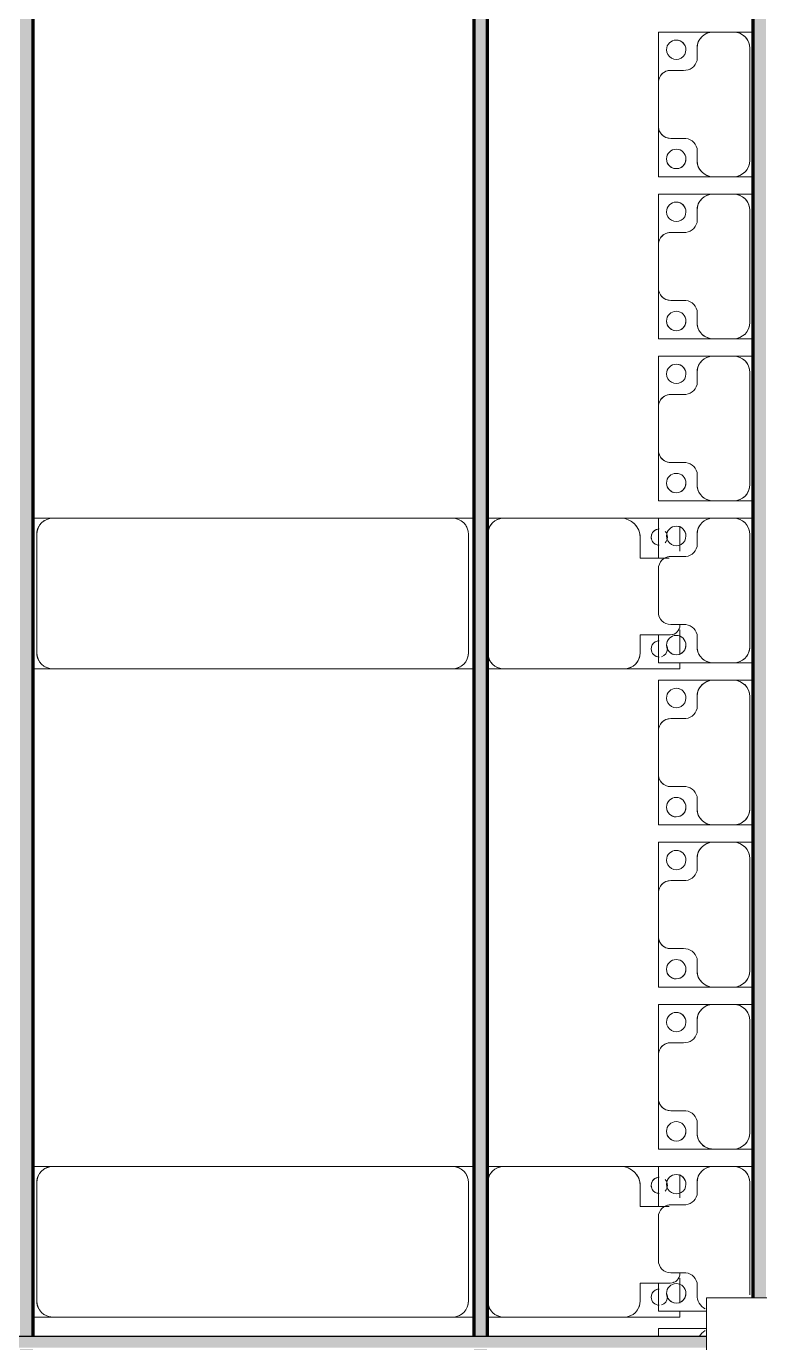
# Model space of a CAD drawing. Header units: millimetres. Extents: x -268744 to 115753, y -96240 to -10461.
# Drawn here: x 31470 to 33730, y -46627 to -42566 of the extents above; entities that cross this region are included whole.
import ezdxf

# ---------------------------------------------------------------- set-up
doc = ezdxf.new("R2010")
doc.units = ezdxf.units.MM
doc.layers.add('A-GENM', color=13, linetype='Continuous', lineweight=9)
doc.layers.add('S-BEAM', color=12, linetype='Continuous', lineweight=9)

# ---------------------------------------------------------------- blocks, each defined once
blk = doc.blocks.new('Dầm C52 - Hộp 40x60-V26-KHUNG KẾT CẤU BÈ PIN 1')
at = {"layer": 'S-BEAM', "lineweight": 25}
h = blk.add_hatch(color=4, dxfattribs=at)
h.paths.add_polyline_path([(-145811, -20), (-73437.3, -15.7), (-73437.3, 20), (-145811, 20), (-145811, -15.7)])
h.paths.add_polyline_path([(-72237.3, -20), (-593.6, -15.7), (-593.6, 20), (-72237.3, 20), (-72237.3, -15.7)])
h.paths.add_polyline_path([(606.4, -20), (72250.2, -15.7), (72250.2, 20), (606.4, 20), (606.4, -15.7)])
h.paths.add_polyline_path([(73450.2, -20), (144462.7, -15.7), (144462.7, 20), (73450.2, 20), (73450.2, -15.7)])
h.paths.add_polyline_path([(145662.7, -20), (145811, -15.7), (145811, 20), (145662.7, 20), (145662.7, -15.7)])
at = {"layer": 'S-BEAM', "color": 4, "lineweight": 25}
blk.add_line((73450.2, 20), (144462.7, 20), dxfattribs=at)
blk = doc.blocks.new('Dai phaodi lai - DẢI PHAO ĐI LẠI-V77-KHUNG KẾT CẤU BÈ PIN 1')
at = {"layer": 'A-GENM', "color": 7}
for p, q in [((22276.8, -516.7), (22276.8, -456.3)), ((22276.8, -516.7), (22276.8, -456.3)), ((22673.2, -466.7), (22326.8, -466.7)), ((22723.2, -456.3), (22723.2, -516.7)), ((22723.2, -456.3), (22723.2, -516.7)), ((22776.8, -516.7), (22776.8, -456.3)), ((22776.8, -516.7), (22776.8, -456.3)), ((23173.2, -466.7), (22826.8, -466.7)), ((23223.2, -456.3), (23223.2, -516.7)), ((23223.2, -456.3), (23223.2, -516.7)), ((23276.8, -516.7), (23276.8, -456.3)), ((23276.8, -516.7), (23276.8, -456.3)), ((23673.2, -466.7), (23326.8, -466.7)), ((23723.2, -456.3), (23723.2, -516.7)), ((23723.2, -456.3), (23723.2, -516.7)), ((23776.8, -516.7), (23776.8, -456.3)), ((23776.8, -516.7), (23776.8, -456.3)), ((24173.2, -466.7), (23826.8, -466.7)), ((24223.2, -456.3), (24223.2, -516.7)), ((24223.2, -456.3), (24223.2, -516.7)), ((24276.8, -516.7), (24276.8, -456.3)), ((24276.8, -516.7), (24276.8, -456.3)), ((24673.2, -466.7), (24326.8, -466.7)), ((24723.2, -456.3), (24723.2, -516.7)), ((24723.2, -456.3), (24723.2, -516.7)), ((24776.8, -516.7), (24776.8, -456.3)), ((24776.8, -516.7), (24776.8, -456.3)), ((25173.2, -466.7), (24826.8, -466.7)), ((25223.2, -456.3), (25223.2, -516.7)), ((25223.2, -456.3), (25223.2, -516.7)), ((25276.8, -516.7), (25276.8, -456.3)), ((25276.8, -516.7), (25276.8, -456.3)), ((25673.2, -466.7), (25326.8, -466.7)), ((25723.2, -456.3), (25723.2, -516.7)), ((25723.2, -456.3), (25723.2, -516.7)), ((25776.8, -516.7), (25776.8, -456.3)), ((25776.8, -516.7), (25776.8, -456.3)), ((26173.2, -466.7), (25826.8, -466.7)), ((22276.8, -516.7), (22276.8, -579.3)), ((22723.2, -579.3), (22723.2, -516.7)), ((22776.8, -516.7), (22776.8, -579.3)), ((23223.2, -579.3), (23223.2, -516.7)), ((23276.8, -516.7), (23276.8, -579.3)), ((23723.2, -579.3), (23723.2, -516.7)), ((23776.8, -516.7), (23776.8, -579.3)), ((24223.2, -579.3), (24223.2, -516.7)), ((24276.8, -516.7), (24276.8, -579.3)), ((24723.2, -579.3), (24723.2, -516.7)), ((24776.8, -516.7), (24776.8, -579.3)), ((25223.2, -579.3), (25223.2, -516.7)), ((25276.8, -516.7), (25276.8, -579.3)), ((25723.2, -579.3), (25723.2, -516.7)), ((25776.8, -516.7), (25776.8, -579.3)), ((22276.8, -748.4), (22276.8, -579.3)), ((22276.8, -579.3), (22276.8, -748.4)), ((22723.2, -579.3), (22723.2, -748.4)), ((22723.2, -748.4), (22723.2, -579.3)), ((22776.8, -748.4), (22776.8, -579.3)), ((22776.8, -579.3), (22776.8, -748.4)), ((23223.2, -579.3), (23223.2, -748.4)), ((23223.2, -748.4), (23223.2, -579.3)), ((23276.8, -748.4), (23276.8, -579.3)), ((23276.8, -579.3), (23276.8, -748.4)), ((23723.2, -579.3), (23723.2, -748.4)), ((23723.2, -748.4), (23723.2, -579.3)), ((23776.8, -748.4), (23776.8, -579.3)), ((23776.8, -579.3), (23776.8, -748.4)), ((24223.2, -579.3), (24223.2, -748.4)), ((24223.2, -748.4), (24223.2, -579.3)), ((24276.8, -748.4), (24276.8, -579.3)), ((24276.8, -579.3), (24276.8, -748.4)), ((24723.2, -579.3), (24723.2, -748.4)), ((24723.2, -748.4), (24723.2, -579.3)), ((24776.8, -748.4), (24776.8, -579.3)), ((24776.8, -579.3), (24776.8, -748.4)), ((25223.2, -579.3), (25223.2, -748.4)), ((25223.2, -748.4), (25223.2, -579.3)), ((25276.8, -748.4), (25276.8, -579.3)), ((25276.8, -579.3), (25276.8, -748.4)), ((25723.2, -579.3), (25723.2, -748.4)), ((25723.2, -748.4), (25723.2, -579.3)), ((25776.8, -748.4), (25776.8, -579.3)), ((25776.8, -579.3), (25776.8, -748.4)), ((26223.2, -600), (26223.2, -748.4)), ((26223.2, -748.4), (26223.2, -600)), ((26276.8, -748.4), (26276.8, -600)), ((26276.8, -600), (26276.8, -748.4)), ((22326.8, -629.3), (22364.3, -629.3)), ((22635.7, -629.3), (22673.2, -629.3)), ((22826.8, -629.3), (22864.3, -629.3)), ((23135.7, -629.3), (23173.2, -629.3)), ((23326.8, -629.3), (23364.3, -629.3)), ((23635.7, -629.3), (23673.2, -629.3)), ((23826.8, -629.3), (23864.3, -629.3)), ((24135.7, -629.3), (24173.2, -629.3)), ((24326.8, -629.3), (24364.3, -629.3)), ((24635.7, -629.3), (24673.2, -629.3)), ((24826.8, -629.3), (24864.3, -629.3)), ((25135.7, -629.3), (25173.2, -629.3)), ((25326.8, -629.3), (25364.3, -629.3)), ((25635.7, -629.3), (25673.2, -629.3)), ((25826.8, -629.3), (25864.3, -629.3)), ((26135.7, -629.3), (26173.2, -629.3)), ((22395.1, -670.7), (22395.1, -710.4)), ((22604.9, -710.4), (22604.9, -670.7)), ((22895.1, -670.7), (22895.1, -710.4)), ((23104.9, -710.4), (23104.9, -670.7)), ((23395.1, -670.7), (23395.1, -710.4)), ((23604.9, -710.4), (23604.9, -670.7)), ((23895.1, -670.7), (23895.1, -710.4)), ((24104.9, -710.4), (24104.9, -670.7)), ((24395.1, -670.7), (24395.1, -710.4)), ((24604.9, -710.4), (24604.9, -670.7)), ((24895.1, -670.7), (24895.1, -710.4)), ((25104.9, -710.4), (25104.9, -670.7)), ((25395.1, -670.7), (25395.1, -710.4)), ((25604.9, -710.4), (25604.9, -670.7)), ((25895.1, -670.7), (25895.1, -710.4)), ((26104.9, -710.4), (26104.9, -670.7)), ((22433.1, -748.4), (22276.8, -748.4)), ((22276.8, -748.4), (22433.1, -748.4)), ((22433.1, -748.4), (22566.9, -748.4)), ((22723.2, -748.4), (22566.9, -748.4)), ((22566.9, -748.4), (22723.2, -748.4)), ((22933.1, -748.4), (22776.8, -748.4)), ((22776.8, -748.4), (22933.1, -748.4)), ((22933.1, -748.4), (23066.9, -748.4)), ((23223.2, -748.4), (23066.9, -748.4)), ((23066.9, -748.4), (23223.2, -748.4)), ((23433.1, -748.4), (23276.8, -748.4)), ((23276.8, -748.4), (23433.1, -748.4)), ((23433.1, -748.4), (23566.9, -748.4)), ((23723.2, -748.4), (23566.9, -748.4)), ((23566.9, -748.4), (23723.2, -748.4)), ((23900.1, -748.4), (23776.8, -748.4)), ((23776.8, -748.4), (23900.1, -748.4)), ((23933.1, -748.4), (24066.9, -748.4)), ((24223.2, -748.4), (24136.6, -748.4)), ((24136.6, -748.4), (24223.2, -748.4)), ((24433.1, -748.4), (24276.8, -748.4)), ((24276.8, -748.4), (24433.1, -748.4)), ((24433.1, -748.4), (24566.9, -748.4)), ((24723.2, -748.4), (24566.9, -748.4)), ((24566.9, -748.4), (24723.2, -748.4)), ((24933.1, -748.4), (24776.8, -748.4)), ((24776.8, -748.4), (24933.1, -748.4)), ((24933.1, -748.4), (25066.9, -748.4)), ((25223.2, -748.4), (25066.9, -748.4)), ((25066.9, -748.4), (25223.2, -748.4)), ((25433.1, -748.4), (25276.8, -748.4)), ((25276.8, -748.4), (25433.1, -748.4)), ((25433.1, -748.4), (25566.9, -748.4)), ((25723.2, -748.4), (25566.9, -748.4)), ((25566.9, -748.4), (25723.2, -748.4)), ((25900.1, -748.4), (25776.8, -748.4)), ((25776.8, -748.4), (25900.1, -748.4)), ((25933.1, -748.4), (26066.9, -748.4)), ((26223.2, -748.4), (26136.6, -748.4)), ((26136.6, -748.4), (26223.2, -748.4)), ((26300.1, -748.4), (26276.8, -748.4)), ((26276.8, -748.4), (26300.1, -748.4))]:
    blk.add_line(p, q, dxfattribs=at)
for centre, radius, start, end in [((22326.8, -516.7), 50, 90, 180), ((22326.8, -516.7), 50, 90, 165), ((22673.2, -516.7), 50, 0, 90), ((22673.2, -516.7), 50, 15, 90), ((22826.8, -516.7), 50, 90, 180), ((22826.8, -516.7), 50, 90, 165), ((23173.2, -516.7), 50, 0, 90), ((23173.2, -516.7), 50, 15, 90), ((23326.8, -516.7), 50, 90, 180), ((23326.8, -516.7), 50, 90, 165), ((23673.2, -516.7), 50, 0, 90), ((23673.2, -516.7), 50, 15, 90), ((23826.8, -516.7), 50, 90, 180), ((23826.8, -516.7), 50, 90, 165), ((24173.2, -516.7), 50, 360, 90), ((24173.2, -516.7), 50, 15, 90), ((24326.8, -516.7), 50, 90, 180), ((24326.8, -516.7), 50, 90, 165), ((24673.2, -516.7), 50, 360, 90), ((24673.2, -516.7), 50, 15, 90), ((24826.8, -516.7), 50, 90, 180), ((24826.8, -516.7), 50, 90, 165), ((25173.2, -516.7), 50, 0, 90), ((25173.2, -516.7), 50, 15, 90), ((25326.8, -516.7), 50, 90, 180), ((25326.8, -516.7), 50, 90, 165), ((25673.2, -516.7), 50, 0, 90), ((25673.2, -516.7), 50, 15, 90), ((25826.8, -516.7), 50, 90, 180), ((25826.8, -516.7), 50, 90, 165), ((22326.8, -579.3), 50, 180, 270), ((22326.8, -579.3), 50, 195, 270), ((22673.2, -579.3), 50, 270, 360), ((22673.2, -579.3), 50, 270, 345), ((22826.8, -579.3), 50, 180, 270), ((22826.8, -579.3), 50, 195, 270), ((23173.2, -579.3), 50, 270, 0), ((23173.2, -579.3), 50, 270, 345), ((23326.8, -579.3), 50, 180, 270), ((23326.8, -579.3), 50, 195, 270), ((23673.2, -579.3), 50, 270, 0), ((23673.2, -579.3), 50, 270, 345), ((23826.8, -579.3), 50, 180, 270), ((23826.8, -579.3), 50, 195, 270), ((24173.2, -579.3), 50, 270, 0), ((24173.2, -579.3), 50, 270, 345), ((24326.8, -579.3), 50, 180, 270), ((24326.8, -579.3), 50, 195, 270), ((24673.2, -579.3), 50, 270, 360), ((24673.2, -579.3), 50, 270, 345), ((24826.8, -579.3), 50, 180, 270), ((24826.8, -579.3), 50, 195, 270), ((25173.2, -579.3), 50, 270, 360), ((25173.2, -579.3), 50, 270, 345), ((25326.8, -579.3), 50, 180, 270), ((25326.8, -579.3), 50, 195, 270), ((25673.2, -579.3), 50, 270, 0), ((25673.2, -579.3), 50, 270, 345), ((25826.8, -579.3), 50, 180, 270), ((25826.8, -579.3), 50, 195, 270), ((26173.2, -579.3), 50, 270, 330), ((26173.2, -579.3), 50, 270, 330), ((26326.8, -579.3), 50, 210, 240), ((26326.8, -579.3), 50, 210, 240), ((22355.2, -668.2), 40, 356.4919, 76.8115), ((22644.8, -668.2), 40, 103.1885, 183.5081), ((22855.2, -668.2), 40, 356.4919, 76.8115), ((23144.8, -668.2), 40, 103.1885, 183.5081), ((23355.2, -668.2), 40, 356.4919, 76.8115), ((23644.8, -668.2), 40, 103.1885, 183.5081), ((23855.2, -668.2), 40, 356.4919, 76.8115), ((24144.8, -668.2), 40, 103.1885, 183.5081), ((24355.2, -668.2), 40, 356.4919, 76.8115), ((24644.8, -668.2), 40, 103.1885, 183.5081), ((24855.2, -668.2), 40, 356.4919, 76.8115), ((25144.8, -668.2), 40, 103.1885, 183.5081), ((25355.2, -668.2), 40, 356.4919, 76.8115), ((25644.8, -668.2), 40, 103.1885, 183.5081), ((25855.2, -668.2), 40, 356.4919, 76.8115), ((26144.8, -668.2), 40, 103.1885, 183.5081), ((22331.6, -693.3), 30, 90, 270), ((22331.6, -693.3), 30, 90, 165), ((22331.6, -693.3), 30, 270, 90), ((22331.6, -693.3), 30, 270, 90), ((22668.4, -693.3), 30, 90, 270), ((22668.4, -693.3), 30, 90, 270), ((22668.4, -693.3), 30, 270, 90), ((22668.4, -693.3), 30, 15, 90), ((22831.6, -693.3), 30, 90, 270), ((22831.6, -693.3), 30, 90, 165), ((22831.6, -693.3), 30, 270, 90), ((22831.6, -693.3), 30, 270, 90), ((23168.4, -693.3), 30, 90, 270), ((23168.4, -693.3), 30, 90, 270), ((23168.4, -693.3), 30, 270, 90), ((23168.4, -693.3), 30, 15, 90), ((23331.6, -693.3), 30, 90, 270), ((23331.6, -693.3), 30, 90, 165), ((23331.6, -693.3), 30, 270, 90), ((23331.6, -693.3), 30, 270, 90), ((23668.4, -693.3), 30, 90, 270), ((23668.4, -693.3), 30, 90, 270), ((23668.4, -693.3), 30, 270, 90), ((23668.4, -693.3), 30, 15, 90), ((23831.6, -693.3), 30, 90, 270), ((23831.6, -693.3), 30, 90, 165), ((23831.6, -693.3), 30, 270, 90), ((23831.6, -693.3), 30, 270, 90), ((24168.4, -693.3), 30, 90, 270), ((24168.4, -693.3), 30, 90, 270), ((24168.4, -693.3), 30, 270, 90), ((24168.4, -693.3), 30, 15, 90), ((24331.6, -693.3), 30, 90, 270), ((24331.6, -693.3), 30, 90, 165), ((24331.6, -693.3), 30, 270, 90), ((24331.6, -693.3), 30, 270, 90), ((24668.4, -693.3), 30, 90, 270), ((24668.4, -693.3), 30, 90, 270), ((24668.4, -693.3), 30, 270, 90), ((24668.4, -693.3), 30, 15, 90), ((24831.6, -693.3), 30, 90, 270), ((24831.6, -693.3), 30, 90, 165), ((24831.6, -693.3), 30, 270, 90), ((24831.6, -693.3), 30, 270, 90), ((25168.4, -693.3), 30, 90, 270), ((25168.4, -693.3), 30, 90, 270), ((25168.4, -693.3), 30, 270, 90), ((25168.4, -693.3), 30, 15, 90), ((25331.6, -693.3), 30, 90, 270), ((25331.6, -693.3), 30, 90, 165), ((25331.6, -693.3), 30, 270, 90), ((25331.6, -693.3), 30, 270, 90), ((25668.4, -693.3), 30, 90, 270), ((25668.4, -693.3), 30, 90, 270), ((25668.4, -693.3), 30, 270, 90), ((25668.4, -693.3), 30, 15, 90), ((25831.6, -693.3), 30, 90, 270), ((25831.6, -693.3), 30, 90, 165), ((25831.6, -693.3), 30, 270, 90), ((25831.6, -693.3), 30, 270, 90), ((26168.4, -693.3), 30, 90, 270), ((26168.4, -693.3), 30, 90, 270), ((26168.4, -693.3), 30, 270, 90), ((26168.4, -693.3), 30, 15, 90), ((22331.6, -693.3), 30, 180, 270), ((22433.1, -710.4), 38, 180, 270), ((22433.1, -710.4), 38, 180, 240), ((22433.1, -710.4), 38, 180, 270), ((22433.1, -710.4), 38, 180, 240), ((22566.9, -710.4), 38, 270, 0), ((22566.9, -710.4), 38, 270, 0), ((22566.9, -710.4), 38, 300, 0), ((22566.9, -710.4), 38, 300, 0), ((22668.4, -693.3), 30, 270, 360), ((22831.6, -693.3), 30, 180, 270), ((22933.1, -710.4), 38, 180, 270), ((22933.1, -710.4), 38, 180, 240), ((22933.1, -710.4), 38, 180, 270), ((22933.1, -710.4), 38, 180, 240), ((23066.9, -710.4), 38, 270, 360), ((23066.9, -710.4), 38, 270, 360), ((23066.9, -710.4), 38, 300, 360), ((23066.9, -710.4), 38, 300, 360), ((23168.4, -693.3), 30, 270, 360), ((23331.6, -693.3), 30, 180, 270), ((23433.1, -710.4), 38, 180, 270), ((23433.1, -710.4), 38, 180, 240), ((23433.1, -710.4), 38, 180, 270), ((23433.1, -710.4), 38, 180, 240), ((23566.9, -710.4), 38, 270, 360), ((23566.9, -710.4), 38, 270, 360), ((23566.9, -710.4), 38, 300, 360), ((23566.9, -710.4), 38, 300, 360), ((23668.4, -693.3), 30, 270, 360), ((23831.6, -693.3), 30, 180, 270), ((23933.1, -710.4), 38, 180, 270), ((23933.1, -710.4), 38, 180, 210), ((23933.1, -710.4), 38, 180, 210), ((24066.9, -710.4), 38, 270, 0), ((24168.4, -693.3), 30, 270, 360), ((24331.6, -693.3), 30, 180, 270), ((24433.1, -710.4), 38, 180, 270), ((24433.1, -710.4), 38, 180, 240), ((24433.1, -710.4), 38, 180, 270), ((24433.1, -710.4), 38, 180, 240), ((24566.9, -710.4), 38, 270, 0), ((24566.9, -710.4), 38, 270, 0), ((24566.9, -710.4), 38, 300, 0), ((24566.9, -710.4), 38, 300, 0), ((24668.4, -693.3), 30, 270, 360), ((24831.6, -693.3), 30, 180, 270), ((24933.1, -710.4), 38, 180, 270), ((24933.1, -710.4), 38, 180, 240), ((24933.1, -710.4), 38, 180, 270), ((24933.1, -710.4), 38, 180, 240), ((25066.9, -710.4), 38, 270, 0), ((25066.9, -710.4), 38, 270, 360), ((25066.9, -710.4), 38, 300, 0), ((25066.9, -710.4), 38, 300, 0), ((25168.4, -693.3), 30, 270, 360), ((25331.6, -693.3), 30, 180, 270), ((25433.1, -710.4), 38, 180, 270), ((25433.1, -710.4), 38, 180, 236.8612), ((25433.1, -710.4), 38, 180, 270), ((25433.1, -710.4), 38, 180, 236.8612), ((25566.9, -710.4), 38, 270, 0), ((25566.9, -710.4), 38, 270, 360), ((25566.9, -710.4), 38, 300, 0), ((25566.9, -710.4), 38, 300, 0), ((25668.4, -693.3), 30, 270, 360), ((25831.6, -693.3), 30, 180, 270), ((25933.1, -710.4), 38, 180, 270), ((25933.1, -710.4), 38, 180, 210), ((25933.1, -710.4), 38, 180, 210), ((26066.9, -710.4), 38, 270, 360), ((26168.4, -693.3), 30, 270, 360), ((22433.1, -710.4), 38, 255, 270), ((22433.1, -710.4), 38, 255, 270), ((22566.9, -710.4), 38, 270, 285), ((22566.9, -710.4), 38, 270, 285), ((22933.1, -710.4), 38, 255, 270), ((22933.1, -710.4), 38, 255, 270), ((23066.9, -710.4), 38, 270, 285), ((23066.9, -710.4), 38, 270, 285), ((23433.1, -710.4), 38, 255, 270), ((23433.1, -710.4), 38, 255, 270), ((23566.9, -710.4), 38, 270, 285), ((23566.9, -710.4), 38, 270, 285), ((24433.1, -710.4), 38, 255, 270), ((24433.1, -710.4), 38, 255, 270), ((24566.9, -710.4), 38, 270, 285), ((24566.9, -710.4), 38, 270, 285), ((24933.1, -710.4), 38, 255, 270), ((24933.1, -710.4), 38, 255, 270), ((25066.9, -710.4), 38, 270, 285), ((25066.9, -710.4), 38, 270, 285), ((25433.1, -710.4), 38, 255, 270), ((25433.1, -710.4), 38, 255, 270), ((25566.9, -710.4), 38, 270, 285), ((25566.9, -710.4), 38, 270, 285)]:
    blk.add_arc(centre, radius, start, end, dxfattribs=at)
blk = doc.blocks.new('Dầm C52 - Dầm C52-V78-KHUNG KẾT CẤU BÈ PIN 1')
at = {"layer": 'S-BEAM', "lineweight": 140}
h = blk.add_hatch(color=1, dxfattribs=at)
h.paths.add_polyline_path([(-25480.9, 20), (-25480.9, -20), (-25440.9, -19.8), (-25445.2, 20)])
h.paths.add_polyline_path([(-25400.9, 20), (-25400.9, -20), (-19440.9, -19.8), (-19443, 20), (-24983.5, 20)])
h.paths.add_polyline_path([(-19400.9, -19.8), (-19400.9, -20), (-13440.9, -19.8), (-13440.9, 20), (-19400.9, 20)])
h.paths.add_polyline_path([(-13400.9, -19.8), (-13400.9, -20), (-7440.9, -19.8), (-7440.9, 20), (-13400.9, 20)])
h.paths.add_polyline_path([(-7400.9, -20), (-2883.4, -19.8), (-2883.4, 20), (-7400.9, 20), (-7400.9, -19.8)])
h.paths.add_polyline_path([(-1283.4, -20), (4559.1, -19.8), (4559.1, 20), (-1283.4, 20), (-1283.4, -19.8)])
h.paths.add_polyline_path([(4599.1, 20), (4599.1, -20), (10559.1, -19.8), (10559.1, 20), (5027.2, 20)])
h.paths.add_polyline_path([(10599.1, 20), (10599.1, -20), (16559.1, -19.8), (16559.1, 20), (11029.4, 20)])
h.paths.add_polyline_path([(16599.1, 20), (16599.1, -20), (22559.1, -19.8), (22559.1, 20), (17031.5, 20)])
h.paths.add_polyline_path([(22599.1, 20), (22599.1, -20), (25259.1, -19.8), (25259.1, 20), (23033.7, 20)])
h.paths.add_polyline_path([(25299.1, -20), (25480.9, -19.8), (25480.9, 20), (25299.1, 20), (25299.1, -19.8)])
at = {"layer": 'S-BEAM', "color": 1, "lineweight": 140}
blk.add_line((-1283.4, 20), (4559.1, 20), dxfattribs=at)
blk = doc.blocks.new('Dai phao do pin - DẢI PHAO ĐỠ PIN-V91-KHUNG KẾT CẤU BÈ PIN 1')
at = {"layer": 'A-GENM', "color": 7}
for p, q in [((67087.6, 241.6), (67149.7, 241.6)), ((67087.6, 241.6), (67149.7, 241.6)), ((68380.3, 241.6), (67149.7, 241.6)), ((68380.3, 241.6), (68447.6, 241.6)), ((68380.3, 241.6), (68447.6, 241.6)), ((68487.6, 241.6), (68539.7, 241.6)), ((68487.6, 241.6), (68539.7, 241.6)), ((68899.7, 241.6), (68539.7, 241.6)), ((68899.7, 241.6), (69082.2, 241.6)), ((69082.2, 241.6), (68899.7, 241.6)), ((69082.2, 216.6), (69082.2, 144.2)), ((69082.2, 144.2), (69082.2, 216.6)), ((67099.7, 191.6), (67099.7, -173.4)), ((68430.3, -173.4), (68430.3, 191.6)), ((68489.7, 191.6), (68489.7, -173.4)), ((68959.7, 118.2), (68959.7, 181.6)), ((69048.7, 118.2), (68959.7, 118.2)), ((68959.7, -173.4), (68959.7, -118.2)), ((68959.7, -118.2), (69052.2, -118.2)), ((69082.2, -103.3), (69082.2, -179.9)), ((69082.2, -179.9), (69082.2, -103.3)), ((67149.7, -223.4), (67087.6, -223.4)), ((67149.7, -223.4), (67087.6, -223.4)), ((67149.7, -223.4), (68380.3, -223.4)), ((68447.6, -223.4), (68380.3, -223.4)), ((68447.6, -223.4), (68380.3, -223.4)), ((68539.7, -223.4), (68487.6, -223.4)), ((68539.7, -223.4), (68487.6, -223.4)), ((68539.7, -223.4), (68909.7, -223.4)), ((69082.2, -223.4), (68909.7, -223.4)), ((68909.7, -223.4), (69082.2, -223.4)), ((69082.2, -204.2), (69082.2, -223.4)), ((69082.2, -223.4), (69082.2, -204.2))]:
    blk.add_line(p, q, dxfattribs=at)
for centre, radius, start, end in [((67149.7, 191.6), 50, 90, 180), ((67149.7, 191.6), 50, 150, 180), ((67149.7, 191.6), 50, 105, 135), ((68380.3, 191.6), 50, 360, 90), ((68380.3, 191.6), 50, 60, 90), ((68380.3, 191.6), 50, 15, 30), ((68539.7, 191.6), 50, 90, 180), ((68539.7, 191.6), 50, 105, 180), ((68899.7, 181.6), 60, 360, 90), ((68899.7, 181.6), 60, 360, 60), ((69018.6, 183.2), 25, 90, 180), ((69018.6, 183.2), 25, 90, 165), ((69018.6, 183.2), 25, 180, 270), ((69018.6, 183.2), 25, 180, 195), ((69018.6, 183.2), 25, 210, 270), ((69018.6, 183.2), 25, 0, 45), ((69018.6, 183.2), 25, 0, 45), ((69018.6, 183.2), 25, 315, 0), ((69018.6, 183.2), 25, 315, 0), ((69052.2, -88.2), 30, 270, 360), ((69052.2, -88.2), 30, 285, 300), ((69052.2, -88.2), 30, 285, 300), ((69052.2, -88.2), 30, 285, 300), ((69018.6, -161.8), 25, 90, 180), ((69018.6, -161.8), 25, 180, 270), ((69018.6, -161.8), 25, 180, 270), ((69018.6, -161.8), 25, 105, 165), ((69018.6, -161.8), 25, 285, 0), ((69018.6, -161.8), 25, 285, 0), ((69018.6, -161.8), 25, 0, 30), ((69018.6, -161.8), 25, 0, 30), ((67149.7, -173.4), 50, 180, 270), ((67149.7, -173.4), 50, 180, 210), ((68380.3, -173.4), 50, 270, 0), ((68380.3, -173.4), 50, 330, 0), ((68539.7, -173.4), 50, 180, 270), ((68539.7, -173.4), 50, 180, 255), ((68909.7, -173.4), 50, 270, 360), ((68909.7, -173.4), 50, 285, 360), ((67149.7, -173.4), 50, 240, 270), ((68380.3, -173.4), 50, 285, 300)]:
    blk.add_arc(centre, radius, start, end, dxfattribs=at)
blk = doc.blocks.new('Dai phao do pin - DẢI PHAO ĐỠ PIN-V92-KHUNG KẾT CẤU BÈ PIN 1')
at = {"layer": 'A-GENM', "color": 7}
for p, q in [((67087.6, 241.6), (67149.7, 241.6)), ((67087.6, 241.6), (67149.7, 241.6)), ((68380.3, 241.6), (67149.7, 241.6)), ((68380.3, 241.6), (68447.6, 241.6)), ((68380.3, 241.6), (68447.6, 241.6)), ((68487.6, 241.6), (68539.7, 241.6)), ((68487.6, 241.6), (68539.7, 241.6)), ((68899.7, 241.6), (68539.7, 241.6)), ((68899.7, 241.6), (69082.2, 241.6)), ((69082.2, 241.6), (68899.7, 241.6)), ((69082.2, 216.6), (69082.2, 140)), ((69082.2, 140), (69082.2, 216.6)), ((67099.7, 191.6), (67099.7, -173.4)), ((68430.3, -173.4), (68430.3, 191.6)), ((68489.7, 191.6), (68489.7, -173.4)), ((68959.7, 118.2), (68959.7, 181.6)), ((69048.7, 118.2), (68959.7, 118.2)), ((68959.7, -173.4), (68959.7, -118.2)), ((68959.7, -118.2), (69052.2, -118.2)), ((69082.2, -103.3), (69082.2, -179.9)), ((69082.2, -179.9), (69082.2, -103.3)), ((67149.7, -223.4), (67087.6, -223.4)), ((67149.7, -223.4), (67087.6, -223.4)), ((67149.7, -223.4), (68380.3, -223.4)), ((68447.6, -223.4), (68380.3, -223.4)), ((68447.6, -223.4), (68380.3, -223.4)), ((68539.7, -223.4), (68487.6, -223.4)), ((68539.7, -223.4), (68487.6, -223.4)), ((68539.7, -223.4), (68909.7, -223.4)), ((69082.2, -223.4), (68909.7, -223.4)), ((68909.7, -223.4), (69082.2, -223.4)), ((69082.2, -204.2), (69082.2, -223.4)), ((69082.2, -223.4), (69082.2, -204.2))]:
    blk.add_line(p, q, dxfattribs=at)
for centre, radius, start, end in [((67149.7, 191.6), 50, 90, 180), ((67149.7, 191.6), 50, 150, 180), ((67149.7, 191.6), 50, 105, 135), ((68380.3, 191.6), 50, 360, 90), ((68380.3, 191.6), 50, 60, 90), ((68380.3, 191.6), 50, 15, 30), ((68539.7, 191.6), 50, 90, 180), ((68539.7, 191.6), 50, 105, 180), ((68899.7, 181.6), 60, 360, 90), ((68899.7, 181.6), 60, 360, 60), ((69018.6, 183.2), 25, 90, 180), ((69018.6, 183.2), 25, 90, 165), ((69018.6, 183.2), 25, 180, 270), ((69018.6, 183.2), 25, 180, 195), ((69018.6, 183.2), 25, 210, 270), ((69018.6, 183.2), 25, 0, 45), ((69018.6, 183.2), 25, 0, 45), ((69018.6, 183.2), 25, 315, 0), ((69018.6, 183.2), 25, 315, 0), ((69052.2, -88.2), 30, 270, 360), ((69052.2, -88.2), 30, 285, 300), ((69052.2, -88.2), 30, 285, 300), ((69052.2, -88.2), 30, 285, 300), ((69018.6, -161.8), 25, 90, 180), ((69018.6, -161.8), 25, 180, 270), ((69018.6, -161.8), 25, 180, 270), ((69018.6, -161.8), 25, 105, 165), ((69018.6, -161.8), 25, 285, 0), ((69018.6, -161.8), 25, 285, 0), ((69018.6, -161.8), 25, 0, 30), ((69018.6, -161.8), 25, 0, 30), ((67149.7, -173.4), 50, 180, 270), ((67149.7, -173.4), 50, 180, 210), ((68380.3, -173.4), 50, 270, 0), ((68380.3, -173.4), 50, 330, 0), ((68539.7, -173.4), 50, 180, 270), ((68539.7, -173.4), 50, 180, 255), ((68909.7, -173.4), 50, 270, 360), ((68909.7, -173.4), 50, 285, 360), ((67149.7, -173.4), 50, 240, 270), ((68380.3, -173.4), 50, 285, 300)]:
    blk.add_arc(centre, radius, start, end, dxfattribs=at)
blk = doc.blocks.new('Dầm C52 - Dầm C52-V2-KHUNG KẾT CẤU BÈ PIN 1')
at = {"layer": 'S-BEAM', "lineweight": 140}
h = blk.add_hatch(color=1, dxfattribs=at)
h.paths.add_polyline_path([(-25480.9, 20), (-25480.9, -20), (-25440.9, -20), (-25440.9, 20)])
h.paths.add_polyline_path([(-25400.9, 20), (-25400.9, -20), (-19440.9, -20), (-19443, 20), (-24983.5, 20)])
h.paths.add_polyline_path([(-19400.9, 20), (-19400.9, -20), (-13440.9, -20), (-13440.9, 20), (-18519.6, 20)])
h.paths.add_polyline_path([(-13400.9, -20), (-7440.9, -20), (-7440.9, 20), (-13400.9, 20)])
h.paths.add_polyline_path([(-7400.9, 20), (-7400.9, -20), (-1440.9, -20), (-1440.9, 20), (-6515.3, 20)])
h.paths.add_polyline_path([(-1400.9, 20), (-1400.9, -20), (4559.1, -20), (4559.1, 20), (-974.9, 20)])
h.paths.add_polyline_path([(4599.1, -20), (10559.1, -20), (10559.1, 20), (4599.1, 20)])
h.paths.add_polyline_path([(10599.1, -20), (16559.1, -20), (16559.1, 20), (10599.1, 20)])
h.paths.add_polyline_path([(16599.1, 20), (16599.1, -20), (22559.1, -20), (22559.1, 20), (17493.2, 20)])
h.paths.add_polyline_path([(22599.1, 20), (22599.1, -20), (25259.1, -20), (25259.1, 20), (23033.7, 20)])
h.paths.add_polyline_path([(25299.1, -20), (25480.9, -20), (25480.9, 20), (25299.1, 20)])
at = {"layer": 'S-BEAM', "color": 1, "lineweight": 140}
blk.add_line((4559.1, -20), (-1400.9, -20), dxfattribs=at)
blk = doc.blocks.new('Dầm C52 - Dầm C52-102503-KHUNG KẾT CẤU BÈ PIN 1')
at = {"layer": 'S-BEAM', "lineweight": 140}
h = blk.add_hatch(color=1, dxfattribs=at)
h.paths.add_polyline_path([(-25480.9, 20), (-25480.9, -20), (-25440.9, -20), (-25440.9, 20)])
h.paths.add_polyline_path([(-25400.9, 20), (-25400.9, -20), (-19440.9, -20), (-19443, 20), (-24983.5, 20)])
h.paths.add_polyline_path([(-19400.9, 20), (-19400.9, -20), (-13440.9, -20), (-13440.9, 20), (-17596.2, 20)])
h.paths.add_polyline_path([(-13400.9, -20), (-7440.9, -20), (-7440.9, 20), (-13400.9, 20)])
h.paths.add_polyline_path([(-7400.9, -20), (-1440.9, -20), (-1440.9, 20), (-7400.9, 20)])
h.paths.add_polyline_path([(-1400.9, -20), (4559.1, -20), (4559.1, 20), (-1400.9, 20)])
h.paths.add_polyline_path([(4599.1, -20), (10559.1, -20), (10559.1, 20), (4599.1, 20)])
h.paths.add_polyline_path([(10599.1, 20), (10599.1, -20), (16559.1, -20), (16559.1, 20), (11952.8, 20)])
h.paths.add_polyline_path([(16599.1, -20), (22559.1, -20), (22559.1, 20), (16599.1, 20)])
h.paths.add_polyline_path([(22599.1, -20), (25259.1, -20), (25259.1, 20), (22599.1, 20)])
h.paths.add_polyline_path([(25299.1, -20), (25441.8, -20), (25441.8, 20), (25299.1, 20)])
at = {"layer": 'S-BEAM', "color": 1, "lineweight": 140}
for p, q in [((-1400.9, 20), (4559.1, 20)), ((4559.1, -20), (-1400.9, -20))]:
    blk.add_line(p, q, dxfattribs=at)
blk = doc.blocks.new('Invester - SG -510HX-20237-KHUNG KẾT CẤU BÈ PIN 1')
at = {"layer": 'A-GENM', "color": 7}
for p, q in [((800, 600), (-800, 600)), ((-800, 600), (-800, -600)), ((800, -600), (800, 600)), ((-690.2, 123), (-700.9, 111.3)), ((-675.5, 131.4), (-690.2, 123)), ((-657.8, 136.5), (-675.5, 131.4)), ((-638.3, 138.2), (-657.8, 136.5)), ((-617.1, 136.5), (-638.3, 138.2)), ((-598.5, 131.1), (-617.1, 136.5)), ((-583.3, 122.2), (-598.5, 131.1)), ((-572, 110), (-583.3, 122.2)), ((-483.3, 125.9), (-503.5, 110.4)), ((-458.6, 135.2), (-483.3, 125.9)), ((-430.4, 138.2), (-458.6, 135.2)), ((-409.7, 136.5), (-430.4, 138.2)), ((-391.1, 131.1), (-409.7, 136.5)), ((-375.4, 122.6), (-391.1, 131.1)), ((-363.6, 111.2), (-375.4, 122.6)), ((-116.3, 132), (-138.3, 28.4)), ((-19, 132), (-116.3, 132)), ((-19, 106.9), (-19, 132)), ((81.5, 122), (68, 108.4)), ((90.4, 135.1), (81.5, 122)), ((106.6, 135.1), (90.4, 135.1)), ((106.6, -65.8), (106.6, 135.1)), ((195.5, 124.2), (182.8, 110.4)), ((212, 132.4), (195.5, 124.2)), ((232.1, 135.1), (212, 132.4)), ((247.6, 133.5), (232.1, 135.1)), ((261.5, 128.6), (247.6, 133.5)), ((273.1, 120.7), (261.5, 128.6)), ((354.6, 135.1), (329.5, 135.1)), ((329.5, 135.1), (329.5, -65.8)), ((354.6, 53.5), (354.6, 135.1)), ((486.4, 135.1), (461.3, 135.1)), ((461.3, 135.1), (461.3, 53.5)), ((486.4, -65.8), (486.4, 135.1)), ((551, 135.1), (521, 135.1)), ((521, 135.1), (585.8, 43.7)), ((587.6, 83.6), (551, 135.1)), ((650.5, 135.1), (614.3, 84)), ((616.2, 43.3), (681.1, 135.1)), ((681.1, 135.1), (650.5, 135.1)), ((-707.5, 97.6), (-709.6, 82.9)), ((-709.6, 82.9), (-707.9, 69.8)), ((-700.9, 111.3), (-707.5, 97.6)), ((-684.5, 83.7), (-681.7, 95)), ((-682.5, 74), (-684.5, 83.7)), ((-681.7, 95), (-673.2, 104.5)), ((-673.2, 104.5), (-658.6, 111)), ((-658.6, 111), (-637.3, 113.1)), ((-637.3, 113.1), (-616.4, 111)), ((-616.4, 111), (-601.4, 104.4)), ((-601.4, 104.4), (-591.8, 93.6)), ((-591.8, 93.6), (-587.2, 78.6)), ((-564.9, 95.2), (-572, 110)), ((-562.1, 78.6), (-564.9, 95.2)), ((-518.5, 88.3), (-527.6, 62)), ((-503.5, 110.4), (-518.5, 88.3)), ((-497.7, 74.1), (-484.8, 93.5)), ((-484.8, 93.5), (-462.9, 107.7)), ((-462.9, 107.7), (-430.8, 113.1)), ((-430.8, 113.1), (-402.5, 108.1)), ((-402.5, 108.1), (-383, 94.7)), ((-383, 94.7), (-371.5, 71.5)), ((-354.8, 96.6), (-363.6, 111.2)), ((-348.4, 78), (-354.8, 96.6)), ((-106.8, 51.5), (-96, 106.9)), ((-96, 106.9), (-19, 106.9)), ((68, 108.4), (31.2, 84.9)), ((31.2, 84.9), (31.2, 61.1)), ((57.7, 73.8), (81.5, 90.8)), ((81.5, 90.8), (81.5, -65.8)), ((173.6, 90.8), (168.1, 65.2)), ((182.8, 110.4), (173.6, 90.8)), ((194.4, 72.1), (203.5, 96.6)), ((203.5, 96.6), (216.1, 106.6)), ((216.1, 106.6), (231.9, 110)), ((231.9, 110), (248.5, 106.2)), ((248.5, 106.2), (261.6, 94.7)), ((261.6, 94.7), (270.1, 71.7)), ((281.7, 110), (273.1, 120.7)), ((293.5, 80.2), (281.7, 110)), ((599.9, 63.5), (587.6, 83.6)), ((614.3, 84), (599.9, 63.5)), ((-707.9, 69.8), (-702.6, 58)), ((-702.6, 58), (-693.7, 47.7)), ((-693.7, 47.7), (-681.2, 39.3)), ((-676.5, 66.2), (-682.5, 74)), ((-662.3, 59.3), (-676.5, 66.2)), ((-635.5, 52.2), (-662.3, 59.3)), ((-591.1, 39.6), (-635.5, 52.2)), ((-587.2, 78.6), (-562.1, 78.6)), ((-527.6, 62), (-530.7, 33.7)), ((-505.6, 34.7), (-503.6, 55.2)), ((-503.6, 55.2), (-497.7, 74.1)), ((-371.5, 71.5), (-348.4, 78)), ((-88.9, 62.4), (-106.8, 51.5)), ((-99.1, 36.6), (-77, 40.9)), ((-70.1, 66), (-88.9, 62.4)), ((-77, 40.9), (-58.4, 38.2)), ((-46.6, 61.5), (-70.1, 66)), ((-27.1, 48), (-46.6, 61.5)), ((-14, 27.5), (-27.1, 48)), ((31.2, 61.1), (57.7, 73.8)), ((168.1, 65.2), (166.2, 33)), ((191.3, 33.1), (194.4, 72.1)), ((270.1, 71.7), (273, 33.1)), ((298.1, 33), (293.5, 80.2)), ((461.3, 53.5), (354.6, 53.5)), ((585.8, 43.7), (508.4, -65.8)), ((693.6, -65.8), (616.2, 43.3)), ((-715.9, 3.3), (-712.9, -17)), ((-690.8, 3.3), (-715.9, 3.3)), ((-682.7, -21.9), (-690.8, 3.3)), ((-681.2, 39.3), (-641.9, 26.9)), ((-641.9, 26.9), (-605.3, 17.3)), ((-605.3, 17.3), (-594.6, 12.1)), ((-594.6, 12.1), (-588.2, 5.9)), ((-576.8, 30.5), (-591.1, 39.6)), ((-588.2, 5.9), (-584.1, -9.8)), ((-566.8, 19.3), (-576.8, 30.5)), ((-560.9, 6), (-566.8, 19.3)), ((-558.9, -9.1), (-560.9, 6)), ((-530.7, 33.7), (-527.6, 5.6)), ((-527.6, 5.6), (-518.4, -19.7)), ((-503.2, 10.7), (-505.6, 34.7)), ((-496.1, -9.1), (-503.2, 10.7)), ((-345.5, 37.8), (-427.1, 37.8)), ((-427.1, 37.8), (-427.1, 12.7)), ((-427.1, 12.7), (-370.6, 12.7)), ((-370.6, 12.7), (-370.6, -23.6)), ((-345.5, -37.3), (-345.5, 37.8)), ((-163.4, 19), (-241.9, 19)), ((-241.9, 19), (-241.9, -6.2)), ((-163.4, -6.2), (-163.4, 19)), ((-138.3, 28.4), (-113.2, 25.2)), ((-113.2, 25.2), (-99.1, 36.6)), ((-58.4, 38.2), (-45.2, 30)), ((-45.2, 30), (-37.3, 17.1)), ((-34.7, 0.2), (-37.5, -17.8)), ((-37.3, 17.1), (-34.7, 0.2)), ((-9.6, 1.7), (-14, 27.5)), ((-13.5, -23.4), (-9.6, 1.7)), ((166.2, 33), (171.2, -15.8)), ((194.3, -6.4), (191.3, 33.1)), ((273, 33.1), (270, -6.4)), ((290.8, -24.5), (296.2, 1.1)), ((296.2, 1.1), (298.1, 33)), ((354.6, -65.8), (354.6, 28.4)), ((354.6, 28.4), (461.3, 28.4)), ((461.3, 28.4), (461.3, -65.8)), ((539, -65.8), (589.4, 5.5)), ((589.4, 5.5), (601.1, 22)), ((601.1, 22), (611.8, 6.9)), ((611.8, 6.9), (663.5, -65.8)), ((-712.9, -17), (-705.1, -35.1)), ((-705.1, -35.1), (-692.8, -49.9)), ((-674.6, -30.8), (-682.7, -21.9)), ((-662.9, -37.8), (-674.6, -30.8)), ((-648.7, -42.3), (-662.9, -37.8)), ((-606.6, -39.2), (-632.8, -43.8)), ((-589.6, -26.6), (-606.6, -39.2)), ((-584.1, -9.8), (-589.6, -26.6)), ((-578.9, -51.7), (-567.9, -39.2)), ((-567.9, -39.2), (-561.2, -24.6)), ((-561.2, -24.6), (-558.9, -9.1)), ((-518.4, -19.7), (-503.2, -40.9)), ((-484.6, -24.4), (-496.1, -9.1)), ((-468.7, -35.3), (-484.6, -24.4)), ((-450.1, -41.7), (-468.7, -35.3)), ((-396, -37.4), (-413, -42.2)), ((-370.6, -23.6), (-396, -37.4)), ((-365.3, -51.1), (-345.5, -37.3)), ((-241.9, -6.2), (-163.4, -6.2)), ((-116.3, -9.3), (-141.4, -12.4)), ((-141.4, -12.4), (-135.3, -35.5)), ((-135.3, -35.5), (-121.8, -53.5)), ((-111.7, -24.4), (-116.3, -9.3)), ((-103.7, -35.2), (-111.7, -24.4)), ((-92.2, -41.7), (-103.7, -35.2)), ((-45.9, -31.8), (-59.4, -40.8)), ((-37.5, -17.8), (-45.9, -31.8)), ((-25.3, -44.9), (-13.5, -23.4)), ((171.2, -15.8), (177.5, -34.7)), ((177.5, -34.7), (186.2, -49.8)), ((203.1, -29.3), (194.3, -6.4)), ((216.3, -40.2), (203.1, -29.3)), ((232.1, -43.8), (216.3, -40.2)), ((248, -40.2), (232.1, -43.8)), ((261.2, -29.2), (248, -40.2)), ((270, -6.4), (261.2, -29.2)), ((281.6, -44.1), (290.8, -24.5)), ((-692.8, -49.9), (-676.7, -60.5)), ((-676.7, -60.5), (-656.4, -66.8)), ((-656.4, -66.8), (-631.8, -68.9)), ((-632.8, -43.8), (-648.7, -42.3)), ((-631.8, -68.9), (-611.8, -67)), ((-611.8, -67), (-593.8, -61.1)), ((-593.8, -61.1), (-578.9, -51.7)), ((-503.2, -40.9), (-482, -56.3)), ((-482, -56.3), (-456.5, -65.8)), ((-456.5, -65.8), (-428.4, -68.9)), ((-430.4, -43.8), (-450.1, -41.7)), ((-413, -42.2), (-430.4, -43.8)), ((-428.4, -68.9), (-406.8, -67)), ((-406.8, -67), (-385.8, -61)), ((-385.8, -61), (-365.3, -51.1)), ((-121.8, -53.5), (-102.2, -65.1)), ((-102.2, -65.1), (-77.5, -68.9)), ((-77.4, -43.8), (-92.2, -41.7)), ((-77.5, -68.9), (-61.9, -67.4)), ((-59.4, -40.8), (-77.4, -43.8)), ((-61.9, -67.4), (-47.9, -62.9)), ((-47.9, -62.9), (-35.8, -55.4)), ((-35.8, -55.4), (-25.3, -44.9)), ((81.5, -65.8), (106.6, -65.8)), ((186.2, -49.8), (206.1, -64.2)), ((206.1, -64.2), (232.1, -68.9)), ((232.1, -68.9), (252.4, -66.2)), ((252.4, -66.2), (268.9, -57.9)), ((268.9, -57.9), (281.6, -44.1)), ((329.5, -65.8), (354.6, -65.8)), ((461.3, -65.8), (486.4, -65.8)), ((508.4, -65.8), (539, -65.8)), ((663.5, -65.8), (693.6, -65.8)), ((-800, -600), (800, -600))]:
    blk.add_line(p, q, dxfattribs=at)
blk = doc.blocks.new('be pin 1_rvt-1-KHUNG KẾT CẤU BÈ PIN 1')
at = {"layer": 'A-GENM', "lineweight": 9}
for name, p, rotation in [('Dai phaodi lai - DẢI PHAO ĐI LẠI-V77-KHUNG KẾT CẤU BÈ PIN 1', (34166, -20306.4), 270.0000000003262), ('Invester - SG -510HX-20237-KHUNG KẾT CẤU BÈ PIN 1', (34166, -47289.1), 90.00000000032605)]:
    blk.add_blockref(name, p, dxfattribs=dict(at, rotation=rotation))
for name, p in [('Dai phao do pin - DẢI PHAO ĐỠ PIN-V92-KHUNG KẾT CẤU BÈ PIN 1', (-35598.1, -44324.7)), ('Dai phao do pin - DẢI PHAO ĐỠ PIN-V91-KHUNG KẾT CẤU BÈ PIN 1', (-35598.1, -46324.7))]:
    blk.add_blockref(name, p, dxfattribs=at)
at = {"layer": 'S-BEAM', "lineweight": 9, "rotation": 90.00000000032618}
for name, p in [('Dầm C52 - Dầm C52-V2-KHUNG KẾT CẤU BÈ PIN 1', (31469.5, -45205.6)), ('Dầm C52 - Dầm C52-V78-KHUNG KẾT CẤU BÈ PIN 1', (33729.7, -45205.6)), ('Dầm C52 - Dầm C52-102503-KHUNG KẾT CẤU BÈ PIN 1', (32869.5, -45205.6))]:
    blk.add_blockref(name, p, dxfattribs=at)
at = {"layer": 'S-BEAM', "lineweight": 9}
blk.add_blockref('Dầm C52 - Hộp 40x60-V26-KHUNG KẾT CẤU BÈ PIN 1', (-110896.7, -46626.5), dxfattribs=at)

msp = doc.modelspace()

# ---------------------------------------------------------------- block references
at = {"lineweight": 5}
msp.add_blockref('be pin 1_rvt-1-KHUNG KẾT CẤU BÈ PIN 1', (0, 0), dxfattribs=at)

doc.saveas('drawing.dxf')
